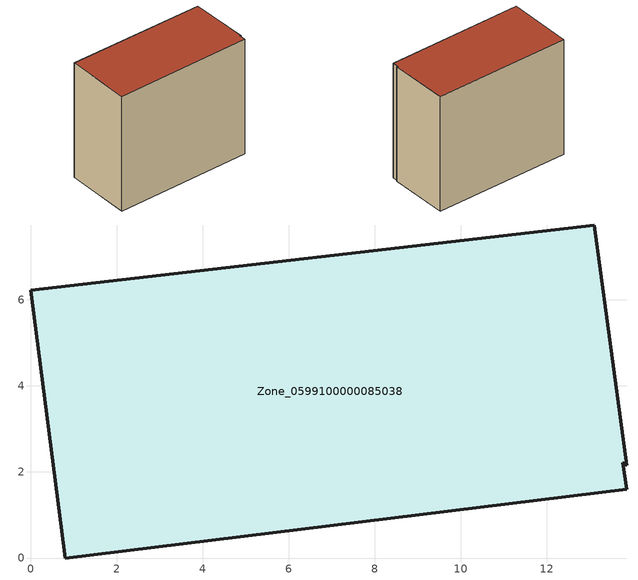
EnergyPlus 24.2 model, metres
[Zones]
Zone_0599100000085038
 floor ground (C_G): 13.76,2.22 13.85,1.6 0.8,0 0,6.22 13.1,7.74 13.86,2.16 z0
 wall outside (C_F): 13.86,2.16 13.1,7.74 0,6.22 0.8,0 13.85,1.6 13.76,2.22 13.86,2.16 z0:11.65
 roof outside (C_R): 13.85,1.6 13.76,2.22 13.86,2.16 13.1,7.74 0,6.22 0.8,0 z11.65
[BUILDING]
Pand.0599100000085038: North Axis=0; Terrain=City; Loads Convergence Tolerance Value=0.04; Temperature Convergence Tolerance Value=0.4; Solar Distribution=FullExterior; Maximum Number of Warmup Days=25; Minimum Number of Warmup Days=1
[Site:Location]
Rotterdam.The.Hague.AP_ZH_NLD Design_Conditions: Latitude=51.96; Longitude=4.45; Time Zone=1; Elevation=-4.5
[SITE:GROUNDTEMPERATURE:BUILDINGSURFACE]
18, 18, 18, 18, 18, 18, 18, 18, 18, 18, 18, 18
[MATERIAL] Thermal Absorptance=0.9; Solar Absorptance=0.7; Visible Absorptance=0.7
Name | Roughness | Thickness | Conductivity | Density | Specific Heat
G.TI.1946 | MediumSmooth | 0.15 | 1 | 540 | 1210
F.TI.1946 | Rough | 0.3 | 0.857143 | 1920 | 840
R.TI.1946 | MediumRough | 0.2 | 0.1 | 1500 | 1000
[CONSTRUCTION]
C_G: G.TI.1946
C_F: F.TI.1946
C_R: R.TI.1946
[ZONE]
Zone_0599100000085038: Type=1; Multiplier=1; Ceiling Height=Autocalculate; Volume=Autocalculate; Floor Area=autocalculate; Part of Total Floor Area=Yes
[ZONEINFILTRATION:DESIGNFLOWRATE]
Infil_Zone_0599100000085038: Zone or ZoneList or Space or SpaceList=Zone_0599100000085038; Schedule=AlwaysOn; Design Flow Rate Calculation Method=Flow/Area; Flow Rate per Floor Area=0.003; Constant Term Coefficient=1; Temperature Term Coefficient=0; Velocity Term Coefficient=0; Velocity Squared Term Coefficient=0
[HVACTEMPLATE:ZONE:IDEALLOADSAIRSYSTEM]
Zone_0599100000085038: Maximum Heating Supply Air Temperature=50; Minimum Cooling Supply Air Temperature=13; Maximum Heating Supply Air Humidity Ratio=0.0156; Minimum Cooling Supply Air Humidity Ratio=0.0077; Heating Limit=NoLimit; Cooling Limit=NoLimit; Dehumidification Control Type=ConstantSensibleHeatRatio; Cooling Sensible Heat Ratio=0.7; Dehumidification Setpoint=60; Humidification Control Type=None; Humidification Setpoint=30; Outdoor Air Method=None; Outdoor Air Flow Rate per Person=0.00944; Outdoor Air Flow Rate per Zone Floor Area=0; Outdoor Air Flow Rate per Zone=0; Demand Controlled Ventilation Type=None; Outdoor Air Economizer Type=NoEconomizer; Heat Recovery Type=None; Sensible Heat Recovery Effectiveness=0.7; Latent Heat Recovery Effectiveness=0.65
[ZONECONTROL:THERMOSTAT]
ThermostatControl_Zone_0599100000085038: Zone or ZoneList=Zone_0599100000085038; Control Type Schedule=DualSetpointControlType; Control 1=Thermostat_Zone_0599100000085038; Temperature Difference Between Cutout And Setpoint=0
[THERMOSTATSETPOINT:DUALSETPOINT]
Thermostat_Zone_0599100000085038: Heating Setpoint Temperature Schedule=HeatingSetpoint_Zone_0599100000085038; Cooling Setpoint Temperature Schedule=CoolingSetpoint_Zone_0599100000085038
[SCHEDULE:COMPACT]
HeatingSetpoint_Zone_0599100000085038: Through: 12/31, For: AllDays, Until: 24:00, 21
CoolingSetpoint_Zone_0599100000085038: Through: 12/31, For: AllDays, Until: 24:00, 24
DualSetpointControlType: Through: 12/31, For: AllDays, Until: 24:00, 4
AlwaysOn: Through: 12/31, For: AllDays, Until: 24:00, 1
